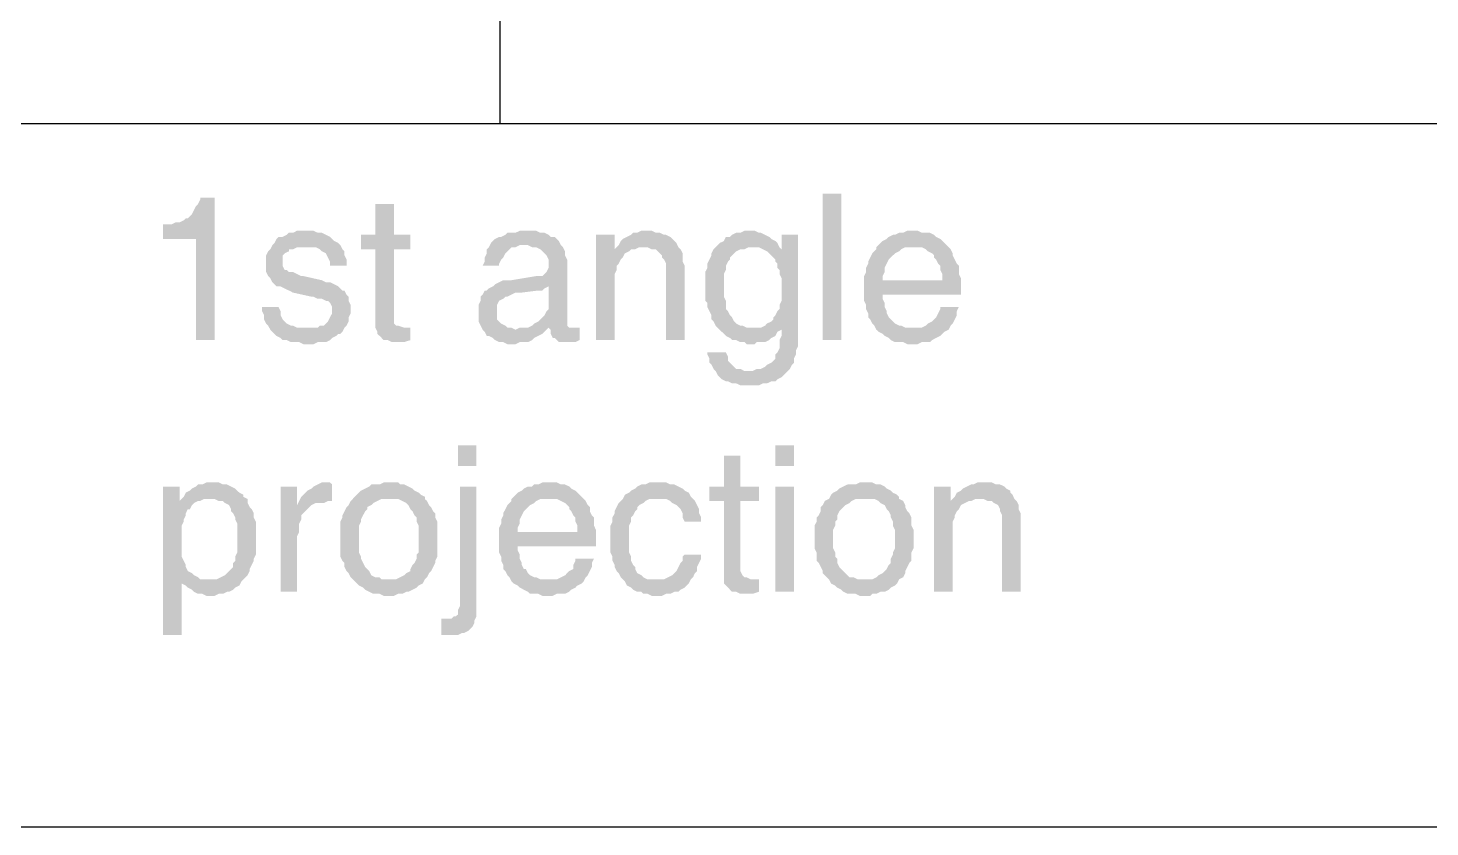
# Model space of a CAD drawing. Header units: inches. Extents: x 3613 to 8393, y -2205 to -794.
# Drawn here: x 3930.39 to 3961.08, y -1845.49 to -1828.02 of the extents above; entities that cross this region are included whole.
import ezdxf

# ---------------------------------------------------------------- set-up
doc = ezdxf.new("R2010")
doc.units = ezdxf.units.IN
doc.header["$MEASUREMENT"] = 0

msp = doc.modelspace()

# ---------------------------------------------------------------- hatches: boundary and pattern name
at = {"transparency": 33554559}
for points in [[(3934.472, -1831.729), (3934.156, -1831.729), (3934.156, -1831.775), (3934.111, -1831.865), (3934.066, -1831.91), (3934.021, -1832), (3933.976, -1832.09), (3933.93, -1832.136), (3933.885, -1832.181), (3933.84, -1832.181), (3933.795, -1832.226), (3933.705, -1832.271), (3933.614, -1832.271), (3933.524, -1832.316), (3933.344, -1832.316), (3933.344, -1832.632), (3934.066, -1832.632), (3934.066, -1834.844), (3934.472, -1834.844)], [(3938.398, -1831.865), (3937.992, -1831.865), (3937.992, -1832.542), (3937.676, -1832.542), (3937.676, -1832.858), (3937.992, -1832.858), (3937.992, -1834.573), (3938.037, -1834.663), (3938.037, -1834.708), (3938.083, -1834.753), (3938.128, -1834.798), (3938.173, -1834.844), (3938.263, -1834.844), (3938.353, -1834.889), (3938.624, -1834.889), (3938.76, -1834.844), (3938.76, -1834.573), (3938.624, -1834.573), (3938.489, -1834.528), (3938.444, -1834.528), (3938.398, -1834.482), (3938.398, -1832.858), (3938.76, -1832.858), (3938.76, -1832.542), (3938.398, -1832.542)], [(3947.786, -1834.844), (3947.786, -1831.639), (3948.192, -1831.639), (3948.192, -1834.844)], [(3936.458, -1832.452), (3936.277, -1832.452), (3936.187, -1832.497), (3936.097, -1832.497), (3936.052, -1832.542), (3935.961, -1832.587), (3935.871, -1832.587), (3935.826, -1832.632), (3935.781, -1832.722), (3935.736, -1832.767), (3935.691, -1832.858), (3935.645, -1832.903), (3935.6, -1832.993), (3935.6, -1833.354), (3935.645, -1833.444), (3935.691, -1833.49), (3935.736, -1833.58), (3935.781, -1833.625), (3935.826, -1833.67), (3935.916, -1833.67), (3936.006, -1833.715), (3936.097, -1833.76), (3936.187, -1833.805), (3936.593, -1833.896), (3936.638, -1833.896), (3936.729, -1833.941), (3936.819, -1833.941), (3936.909, -1833.986), (3936.954, -1833.986), (3936.999, -1834.031), (3937.045, -1834.121), (3937.045, -1834.257), (3936.999, -1834.347), (3936.954, -1834.437), (3936.909, -1834.482), (3936.864, -1834.528), (3936.774, -1834.528), (3936.729, -1834.573), (3936.503, -1834.573), (3935.691, -1834.618), (3935.736, -1834.663), (3935.781, -1834.708), (3935.826, -1834.753), (3935.916, -1834.798), (3935.961, -1834.844), (3936.052, -1834.844), (3936.142, -1834.889), (3936.322, -1834.889), (3936.413, -1834.934), (3936.638, -1834.934), (3936.729, -1834.889), (3936.909, -1834.889), (3936.999, -1834.844), (3937.045, -1834.798), (3937.135, -1834.753), (3937.18, -1834.708), (3937.225, -1834.708), (3937.27, -1834.663), (3937.315, -1834.573), (3937.36, -1834.528), (3937.406, -1834.437), (3937.406, -1834.347), (3937.451, -1834.257), (3937.451, -1834.167), (3937.451, -1834.076), (3937.406, -1833.986), (3937.406, -1833.896), (3937.36, -1833.851), (3937.315, -1833.76), (3937.27, -1833.76), (3937.225, -1833.715), (3937.18, -1833.67), (3937.09, -1833.625), (3936.999, -1833.58), (3936.909, -1833.58), (3936.819, -1833.535), (3936.413, -1833.444), (3936.368, -1833.444), (3936.277, -1833.399), (3936.187, -1833.354), (3936.097, -1833.354), (3936.052, -1833.309), (3936.006, -1833.309), (3935.961, -1833.219), (3935.961, -1832.993), (3936.006, -1832.948), (3936.097, -1832.903), (3936.097, -1832.858), (3936.187, -1832.858), (3936.277, -1832.813), (3936.458, -1832.813), (3937.225, -1832.767), (3937.18, -1832.722), (3937.09, -1832.677), (3937.045, -1832.632), (3936.999, -1832.587), (3936.909, -1832.542), (3936.819, -1832.497), (3936.729, -1832.497), (3936.638, -1832.452), (3936.548, -1832.452)], [(3941.332, -1832.452), (3941.152, -1832.452), (3941.061, -1832.497), (3940.881, -1832.497), (3940.836, -1832.542), (3940.745, -1832.587), (3940.7, -1832.587), (3940.61, -1832.632), (3940.565, -1832.677), (3940.52, -1832.722), (3940.475, -1832.813), (3940.429, -1832.858), (3940.429, -1832.948), (3940.384, -1833.038), (3940.384, -1833.129), (3940.339, -1833.219), (3940.7, -1833.219), (3940.7, -1833.174), (3940.745, -1833.083), (3940.79, -1833.038), (3940.836, -1832.948), (3940.881, -1832.903), (3940.926, -1832.858), (3940.971, -1832.813), (3941.061, -1832.813), (3941.152, -1832.767), (3942.054, -1832.767), (3942.009, -1832.677), (3941.964, -1832.632), (3941.919, -1832.587), (3941.829, -1832.587), (3941.783, -1832.542), (3941.693, -1832.497), (3941.603, -1832.497), (3941.513, -1832.452), (3941.422, -1832.452)], [(3943.95, -1832.452), (3943.814, -1832.452), (3943.724, -1832.497), (3943.634, -1832.497), (3943.589, -1832.542), (3943.498, -1832.587), (3943.408, -1832.632), (3943.363, -1832.677), (3943.318, -1832.767), (3943.228, -1832.858), (3943.544, -1832.903), (3943.589, -1832.858), (3943.679, -1832.858), (3943.769, -1832.813), (3944.627, -1832.813), (3944.582, -1832.722), (3944.536, -1832.677), (3944.491, -1832.632), (3944.446, -1832.587), (3944.356, -1832.542), (3944.311, -1832.542), (3944.221, -1832.497), (3944.13, -1832.497), (3944.04, -1832.452)], [(3946.206, -1832.452), (3946.071, -1832.452), (3945.981, -1832.497), (3945.89, -1832.497), (3945.8, -1832.542), (3945.755, -1832.587), (3945.665, -1832.587), (3945.62, -1832.677), (3945.529, -1832.722), (3945.484, -1832.767), (3945.439, -1832.813), (3946.387, -1832.813), (3946.477, -1832.858), (3946.567, -1832.903), (3946.883, -1832.858), (3946.838, -1832.813), (3946.838, -1832.813), (3946.793, -1832.722), (3946.748, -1832.677), (3946.658, -1832.632), (3946.613, -1832.587), (3946.522, -1832.542), (3946.432, -1832.497), (3946.387, -1832.497), (3946.297, -1832.452)], [(3949.772, -1832.452), (3949.636, -1832.452), (3949.546, -1832.497), (3949.456, -1832.497), (3949.366, -1832.542), (3949.32, -1832.542), (3949.23, -1832.587), (3949.185, -1832.632), (3949.095, -1832.677), (3949.05, -1832.722), (3948.959, -1832.813), (3949.952, -1832.813), (3950.043, -1832.858), (3950.088, -1832.903), (3950.178, -1832.948), (3950.223, -1832.993), (3950.223, -1833.038), (3950.268, -1833.083), (3950.313, -1833.174), (3950.359, -1833.219), (3950.359, -1833.309), (3950.404, -1833.399), (3950.404, -1833.535), (3948.689, -1833.535), (3948.689, -1833.986), (3948.734, -1834.076), (3948.734, -1834.167), (3948.779, -1834.257), (3948.779, -1834.347), (3948.824, -1834.392), (3948.869, -1834.482), (3948.914, -1834.528), (3948.959, -1834.618), (3949.772, -1834.573), (3949.591, -1834.573), (3949.501, -1834.528), (3949.456, -1834.528), (3949.366, -1834.482), (3949.32, -1834.437), (3949.23, -1834.347), (3949.23, -1834.347), (3949.185, -1834.257), (3949.185, -1834.212), (3949.14, -1834.121), (3949.14, -1834.031), (3949.095, -1833.941), (3949.095, -1833.851), (3950.81, -1833.851), (3950.81, -1833.49), (3950.765, -1833.399), (3950.765, -1833.219), (3950.72, -1833.174), (3950.674, -1833.083), (3950.629, -1832.993), (3950.629, -1832.948), (3950.584, -1832.858), (3950.539, -1832.813), (3950.494, -1832.767), (3950.404, -1832.677), (3950.359, -1832.632), (3950.268, -1832.587), (3950.223, -1832.542), (3950.133, -1832.497), (3949.952, -1832.497), (3949.862, -1832.452)], [(3937.225, -1832.767), (3936.458, -1832.813), (3936.683, -1832.813), (3936.774, -1832.858), (3936.819, -1832.903), (3936.819, -1832.903), (3936.909, -1832.948), (3936.954, -1833.038), (3936.999, -1833.129), (3936.999, -1833.219), (3937.36, -1833.219), (3937.36, -1833.083), (3937.315, -1832.993), (3937.315, -1832.903), (3937.27, -1832.858)], [(3942.054, -1832.767), (3941.242, -1832.767), (3941.332, -1832.767), (3941.422, -1832.813), (3941.513, -1832.813), (3941.603, -1832.858), (3941.648, -1832.903), (3941.693, -1832.948), (3941.738, -1832.993), (3941.783, -1833.083), (3941.783, -1833.264), (3941.738, -1833.354), (3941.693, -1833.399), (3941.648, -1833.444), (3941.513, -1833.444), (3940.971, -1833.535), (3940.79, -1833.535), (3940.7, -1833.58), (3940.61, -1833.625), (3940.565, -1833.67), (3941.783, -1833.67), (3941.783, -1834.076), (3941.783, -1834.167), (3941.738, -1834.212), (3941.693, -1834.302), (3941.648, -1834.347), (3941.558, -1834.437), (3941.558, -1834.437), (3941.467, -1834.482), (3941.422, -1834.528), (3941.332, -1834.573), (3941.152, -1834.573), (3941.061, -1834.618), (3940.339, -1834.618), (3940.384, -1834.663), (3940.429, -1834.753), (3940.475, -1834.753), (3940.565, -1834.798), (3940.61, -1834.844), (3940.7, -1834.889), (3940.79, -1834.889), (3940.881, -1834.934), (3941.061, -1834.934), (3941.152, -1834.889), (3941.332, -1834.889), (3941.422, -1834.844), (3941.467, -1834.798), (3941.558, -1834.753), (3941.648, -1834.708), (3941.693, -1834.663), (3941.738, -1834.618), (3941.783, -1834.573), (3942.235, -1834.573), (3942.19, -1834.528), (3942.19, -1833.083), (3942.144, -1832.993), (3942.144, -1832.903), (3942.099, -1832.813)], [(3943.228, -1832.542), (3942.821, -1832.542), (3942.821, -1834.844), (3943.228, -1834.844), (3943.228, -1833.625), (3943.228, -1833.399), (3943.273, -1833.309), (3943.273, -1833.219), (3943.318, -1833.174), (3943.363, -1833.083), (3943.408, -1833.038), (3943.408, -1833.038), (3943.453, -1832.948), (3943.544, -1832.903), (3943.228, -1832.858)], [(3947.244, -1832.542), (3946.883, -1832.542), (3946.883, -1832.858), (3946.567, -1832.903), (3946.613, -1832.948), (3946.658, -1832.993), (3946.748, -1833.083), (3946.748, -1833.129), (3946.793, -1833.174), (3946.793, -1833.264), (3946.838, -1833.309), (3946.838, -1833.399), (3946.883, -1833.49), (3946.883, -1833.986), (3946.838, -1834.076), (3946.838, -1834.167), (3946.793, -1834.212), (3946.748, -1834.302), (3946.703, -1834.347), (3946.703, -1834.392), (3946.658, -1834.437), (3946.567, -1834.482), (3946.522, -1834.528), (3946.432, -1834.573), (3946.251, -1834.573), (3946.883, -1834.618), (3946.883, -1834.753), (3946.838, -1834.844), (3946.838, -1835.024), (3946.793, -1835.114), (3946.748, -1835.159), (3946.748, -1835.25), (3946.703, -1835.295), (3946.658, -1835.34), (3946.567, -1835.385), (3946.522, -1835.43), (3946.432, -1835.475), (3946.342, -1835.475), (3946.251, -1835.521), (3946.161, -1835.521), (3947.019, -1835.521), (3947.064, -1835.475), (3947.109, -1835.385), (3947.154, -1835.34), (3947.154, -1835.25), (3947.199, -1835.159), (3947.199, -1835.069), (3947.244, -1834.979), (3947.244, -1834.708)], [(3944.627, -1832.813), (3943.859, -1832.813), (3943.95, -1832.813), (3944.04, -1832.858), (3944.13, -1832.858), (3944.175, -1832.903), (3944.221, -1832.948), (3944.266, -1832.993), (3944.266, -1833.038), (3944.311, -1833.083), (3944.356, -1833.174), (3944.356, -1834.844), (3944.762, -1834.844), (3944.762, -1833.219), (3944.717, -1833.129), (3944.717, -1832.948), (3944.672, -1832.858)], [(3945.439, -1832.813), (3945.394, -1832.858), (3945.349, -1832.948), (3945.349, -1832.993), (3945.304, -1833.083), (3945.259, -1833.174), (3945.259, -1833.264), (3945.213, -1833.354), (3945.213, -1833.986), (3945.259, -1834.031), (3945.259, -1834.121), (3945.304, -1834.212), (3945.349, -1834.302), (3945.349, -1834.392), (3945.394, -1834.437), (3945.439, -1834.528), (3945.484, -1834.573), (3945.529, -1834.618), (3945.62, -1834.708), (3945.665, -1834.753), (3945.755, -1834.798), (3945.8, -1834.844), (3945.89, -1834.844), (3945.981, -1834.889), (3946.071, -1834.889), (3946.116, -1834.934), (3946.297, -1834.934), (3946.342, -1834.889), (3946.522, -1834.889), (3946.613, -1834.844), (3946.658, -1834.798), (3946.748, -1834.753), (3946.793, -1834.663), (3946.883, -1834.618), (3946.883, -1834.618), (3946.251, -1834.573), (3946.116, -1834.573), (3946.026, -1834.528), (3945.981, -1834.528), (3945.89, -1834.482), (3945.845, -1834.437), (3945.8, -1834.347), (3945.755, -1834.302), (3945.71, -1834.212), (3945.665, -1834.167), (3945.665, -1833.986), (3945.62, -1833.896), (3945.62, -1833.399), (3945.665, -1833.309), (3945.665, -1833.219), (3945.71, -1833.129), (3945.755, -1833.083), (3945.755, -1833.038), (3945.8, -1832.993), (3945.845, -1832.948), (3945.89, -1832.903), (3945.981, -1832.858), (3946.071, -1832.858), (3946.161, -1832.813), (3946.251, -1832.813)], [(3948.959, -1832.813), (3948.959, -1832.858), (3948.914, -1832.903), (3948.869, -1832.948), (3948.824, -1833.038), (3948.779, -1833.129), (3948.779, -1833.174), (3948.734, -1833.264), (3948.734, -1833.354), (3948.689, -1833.444), (3948.689, -1833.535), (3949.095, -1833.535), (3949.095, -1833.444), (3949.14, -1833.354), (3949.14, -1833.264), (3949.185, -1833.174), (3949.23, -1833.083), (3949.275, -1833.038), (3949.32, -1832.993), (3949.366, -1832.948), (3949.456, -1832.903), (3949.501, -1832.858), (3949.591, -1832.813), (3949.772, -1832.813)], [(3940.565, -1833.67), (3940.475, -1833.715), (3940.429, -1833.76), (3940.384, -1833.76), (3940.339, -1833.851), (3940.294, -1833.896), (3940.294, -1833.986), (3940.249, -1834.076), (3940.249, -1834.257), (3940.249, -1834.437), (3940.294, -1834.528), (3940.339, -1834.618), (3941.061, -1834.618), (3940.971, -1834.573), (3940.881, -1834.573), (3940.836, -1834.528), (3940.745, -1834.482), (3940.7, -1834.437), (3940.655, -1834.392), (3940.655, -1834.076), (3940.7, -1833.986), (3940.79, -1833.941), (3940.836, -1833.896), (3940.881, -1833.896), (3940.971, -1833.851), (3941.061, -1833.805), (3941.197, -1833.805), (3941.558, -1833.76), (3941.648, -1833.76), (3941.693, -1833.715), (3941.783, -1833.67)], [(3935.871, -1834.121), (3935.51, -1834.121), (3935.51, -1834.212), (3935.555, -1834.302), (3935.555, -1834.392), (3935.6, -1834.482), (3935.645, -1834.528), (3935.691, -1834.618), (3936.503, -1834.573), (3936.277, -1834.573), (3936.187, -1834.528), (3936.142, -1834.528), (3936.052, -1834.482), (3936.006, -1834.437), (3935.961, -1834.392), (3935.916, -1834.302), (3935.916, -1834.212)], [(3950.765, -1834.121), (3950.359, -1834.121), (3950.359, -1834.167), (3950.313, -1834.257), (3950.268, -1834.347), (3950.223, -1834.392), (3950.178, -1834.437), (3950.088, -1834.482), (3950.043, -1834.528), (3949.952, -1834.573), (3949.772, -1834.573), (3948.959, -1834.618), (3948.959, -1834.618), (3949.005, -1834.663), (3949.095, -1834.708), (3949.14, -1834.753), (3949.23, -1834.798), (3949.275, -1834.844), (3949.366, -1834.889), (3949.546, -1834.889), (3949.636, -1834.934), (3949.862, -1834.934), (3949.952, -1834.889), (3950.133, -1834.889), (3950.178, -1834.844), (3950.268, -1834.798), (3950.359, -1834.753), (3950.404, -1834.708), (3950.449, -1834.663), (3950.539, -1834.618), (3950.584, -1834.528), (3950.629, -1834.482), (3950.674, -1834.392), (3950.72, -1834.302), (3950.72, -1834.212)], [(3942.235, -1834.573), (3941.783, -1834.573), (3941.829, -1834.618), (3942.325, -1834.573), (3942.28, -1834.573)], [(3942.46, -1834.573), (3942.325, -1834.573), (3941.829, -1834.618), (3941.829, -1834.708), (3941.874, -1834.798), (3941.919, -1834.798), (3941.964, -1834.844), (3942.009, -1834.889), (3942.37, -1834.889), (3942.46, -1834.844)], [(3945.665, -1835.114), (3945.259, -1835.114), (3945.259, -1835.159), (3945.304, -1835.25), (3945.304, -1835.34), (3945.349, -1835.385), (3945.394, -1835.475), (3945.439, -1835.521), (3945.484, -1835.611), (3945.529, -1835.656), (3945.574, -1835.701), (3945.665, -1835.746), (3945.71, -1835.746), (3945.8, -1835.791), (3945.89, -1835.791), (3945.981, -1835.836), (3946.387, -1835.836), (3946.477, -1835.791), (3946.567, -1835.791), (3946.658, -1835.746), (3946.748, -1835.746), (3946.793, -1835.701), (3946.883, -1835.656), (3946.928, -1835.611), (3946.974, -1835.566), (3947.019, -1835.521), (3946.071, -1835.521), (3945.981, -1835.475), (3945.89, -1835.475), (3945.845, -1835.43), (3945.8, -1835.385), (3945.71, -1835.295), (3945.71, -1835.205)], [(3940.204, -1837.597), (3940.204, -1837.145), (3939.798, -1837.145), (3939.798, -1837.597)], [(3945.981, -1837.371), (3945.62, -1837.371), (3945.62, -1838.048), (3945.304, -1838.048), (3945.304, -1838.364), (3945.62, -1838.364), (3945.62, -1840.169), (3945.665, -1840.214), (3945.71, -1840.259), (3945.755, -1840.305), (3945.8, -1840.35), (3945.89, -1840.35), (3945.981, -1840.395), (3946.251, -1840.395), (3946.387, -1840.35), (3946.387, -1840.079), (3946.206, -1840.079), (3946.116, -1840.034), (3946.071, -1840.034), (3946.026, -1839.989), (3945.981, -1839.898), (3945.981, -1838.364), (3946.387, -1838.364), (3946.387, -1838.048), (3945.981, -1838.048)], [(3947.154, -1837.597), (3947.154, -1837.145), (3946.748, -1837.145), (3946.748, -1837.597)], [(3934.382, -1837.958), (3934.291, -1837.958), (3934.201, -1838.003), (3934.111, -1838.003), (3934.066, -1838.048), (3933.976, -1838.093), (3933.93, -1838.138), (3933.84, -1838.183), (3933.795, -1838.274), (3933.75, -1838.319), (3933.705, -1838.364), (3934.156, -1838.364), (3934.246, -1838.319), (3934.337, -1838.319), (3935.104, -1838.274), (3935.104, -1838.228), (3935.014, -1838.183), (3934.968, -1838.138), (3934.923, -1838.093), (3934.833, -1838.048), (3934.743, -1838.003), (3934.653, -1838.003), (3934.562, -1837.958), (3934.472, -1837.958)], [(3936.909, -1837.958), (3936.819, -1837.958), (3936.729, -1838.003), (3936.638, -1838.048), (3936.593, -1838.093), (3936.503, -1838.138), (3936.458, -1838.183), (3936.368, -1838.274), (3936.368, -1838.274), (3936.322, -1838.364), (3937.045, -1838.364), (3937.045, -1838.003), (3936.999, -1837.958)], [(3938.263, -1837.958), (3938.173, -1837.958), (3938.083, -1838.003), (3937.902, -1838.003), (3937.857, -1838.048), (3937.767, -1838.093), (3937.676, -1838.138), (3937.631, -1838.183), (3937.586, -1838.228), (3937.496, -1838.319), (3937.496, -1838.319), (3937.451, -1838.364), (3937.406, -1838.454), (3937.36, -1838.499), (3937.315, -1838.589), (3937.27, -1838.68), (3937.27, -1838.725), (3937.225, -1838.815), (3937.225, -1839.582), (3937.27, -1839.673), (3937.315, -1839.718), (3937.315, -1839.808), (3937.36, -1839.898), (3937.406, -1839.943), (3937.451, -1840.034), (3937.496, -1840.079), (3938.263, -1840.079), (3938.128, -1840.079), (3938.083, -1840.034), (3937.992, -1840.034), (3937.902, -1839.989), (3937.857, -1839.898), (3937.812, -1839.853), (3937.767, -1839.808), (3937.721, -1839.718), (3937.676, -1839.628), (3937.676, -1839.582), (3937.631, -1839.492), (3937.631, -1838.905), (3937.676, -1838.815), (3937.676, -1838.77), (3937.721, -1838.68), (3937.767, -1838.589), (3937.812, -1838.544), (3937.812, -1838.499), (3937.902, -1838.454), (3937.947, -1838.409), (3938.037, -1838.364), (3938.128, -1838.319), (3938.263, -1838.319), (3939.075, -1838.274), (3938.985, -1838.228), (3938.94, -1838.183), (3938.85, -1838.138), (3938.805, -1838.093), (3938.714, -1838.048), (3938.624, -1838.003), (3938.534, -1838.003), (3938.489, -1837.958), (3938.398, -1837.958)], [(3941.783, -1837.958), (3941.648, -1837.958), (3941.558, -1838.003), (3941.467, -1838.003), (3941.422, -1838.048), (3941.332, -1838.048), (3941.242, -1838.093), (3941.197, -1838.138), (3941.106, -1838.183), (3941.061, -1838.228), (3940.971, -1838.319), (3941.964, -1838.319), (3942.054, -1838.364), (3942.144, -1838.409), (3942.19, -1838.454), (3942.235, -1838.499), (3942.235, -1838.544), (3942.28, -1838.589), (3942.325, -1838.68), (3942.37, -1838.725), (3942.37, -1838.815), (3942.415, -1838.905), (3942.415, -1839.041), (3940.7, -1839.041), (3940.7, -1839.492), (3940.745, -1839.582), (3940.745, -1839.673), (3940.79, -1839.763), (3940.79, -1839.853), (3940.836, -1839.898), (3940.881, -1839.989), (3940.926, -1840.034), (3940.971, -1840.124), (3941.783, -1840.079), (3941.603, -1840.079), (3941.513, -1840.034), (3941.467, -1840.034), (3941.377, -1839.989), (3941.332, -1839.943), (3941.287, -1839.853), (3941.242, -1839.853), (3941.197, -1839.763), (3941.197, -1839.718), (3941.152, -1839.628), (3941.152, -1839.537), (3941.106, -1839.447), (3941.106, -1839.357), (3942.821, -1839.357), (3942.821, -1838.996), (3942.776, -1838.905), (3942.776, -1838.725), (3942.731, -1838.68), (3942.686, -1838.589), (3942.686, -1838.499), (3942.641, -1838.454), (3942.596, -1838.364), (3942.551, -1838.319), (3942.506, -1838.274), (3942.415, -1838.183), (3942.37, -1838.138), (3942.28, -1838.093), (3942.235, -1838.048), (3942.144, -1838.003), (3942.054, -1838.003), (3941.964, -1837.958), (3941.874, -1837.958)], [(3944.175, -1837.958), (3943.995, -1837.958), (3943.905, -1838.003), (3943.814, -1838.003), (3943.724, -1838.048), (3943.679, -1838.093), (3943.589, -1838.138), (3943.544, -1838.183), (3943.453, -1838.228), (3943.408, -1838.319), (3944.356, -1838.319), (3944.446, -1838.364), (3944.491, -1838.409), (3944.582, -1838.454), (3944.627, -1838.499), (3944.672, -1838.544), (3944.717, -1838.635), (3944.717, -1838.725), (3944.762, -1838.815), (3945.123, -1838.815), (3945.123, -1838.725), (3945.078, -1838.635), (3945.078, -1838.544), (3945.033, -1838.454), (3944.988, -1838.364), (3944.943, -1838.319), (3944.898, -1838.274), (3944.852, -1838.183), (3944.852, -1838.183), (3944.762, -1838.138), (3944.717, -1838.093), (3944.627, -1838.048), (3944.536, -1838.003), (3944.446, -1838.003), (3944.356, -1837.958), (3944.266, -1837.958)], [(3948.689, -1837.958), (3948.598, -1837.958), (3948.508, -1838.003), (3948.328, -1838.003), (3948.237, -1838.048), (3948.147, -1838.093), (3948.102, -1838.138), (3948.012, -1838.183), (3947.967, -1838.228), (3947.921, -1838.319), (3947.921, -1838.319), (3947.831, -1838.364), (3947.786, -1838.454), (3947.741, -1838.499), (3947.741, -1838.589), (3947.696, -1838.68), (3947.651, -1838.725), (3947.651, -1838.815), (3947.605, -1838.905), (3947.605, -1839.402), (3947.651, -1839.492), (3947.651, -1839.673), (3947.696, -1839.718), (3947.741, -1839.808), (3947.786, -1839.898), (3947.786, -1839.943), (3947.876, -1840.034), (3947.921, -1840.079), (3948.689, -1840.079), (3948.553, -1840.079), (3948.463, -1840.034), (3948.373, -1840.034), (3948.328, -1839.989), (3948.237, -1839.898), (3948.192, -1839.853), (3948.147, -1839.808), (3948.102, -1839.718), (3948.102, -1839.628), (3948.057, -1839.582), (3948.057, -1839.492), (3948.012, -1839.402), (3948.012, -1838.996), (3948.057, -1838.905), (3948.057, -1838.815), (3948.102, -1838.77), (3948.102, -1838.68), (3948.147, -1838.589), (3948.192, -1838.544), (3948.237, -1838.499), (3948.282, -1838.454), (3948.373, -1838.409), (3948.418, -1838.364), (3948.508, -1838.319), (3948.689, -1838.319), (3949.456, -1838.274), (3949.411, -1838.228), (3949.32, -1838.183), (3949.275, -1838.138), (3949.185, -1838.093), (3949.14, -1838.048), (3949.05, -1838.003), (3948.959, -1838.003), (3948.869, -1837.958), (3948.779, -1837.958)], [(3951.306, -1837.958), (3951.171, -1837.958), (3951.081, -1838.003), (3951.035, -1838.003), (3950.945, -1838.048), (3950.855, -1838.093), (3950.81, -1838.138), (3950.72, -1838.183), (3950.674, -1838.274), (3950.584, -1838.364), (3950.9, -1838.409), (3950.99, -1838.364), (3951.035, -1838.364), (3951.126, -1838.319), (3951.983, -1838.319), (3951.938, -1838.228), (3951.893, -1838.183), (3951.893, -1838.138), (3951.803, -1838.093), (3951.758, -1838.048), (3951.667, -1838.003), (3951.577, -1838.003), (3951.487, -1837.958), (3951.397, -1837.958)], [(3933.705, -1838.048), (3933.344, -1838.048), (3933.344, -1841.297), (3933.75, -1841.297), (3933.75, -1840.124), (3934.337, -1840.079), (3934.156, -1840.079), (3934.111, -1840.034), (3934.021, -1839.989), (3933.976, -1839.943), (3933.885, -1839.898), (3933.84, -1839.808), (3933.84, -1839.763), (3933.795, -1839.673), (3933.75, -1839.582), (3933.75, -1838.905), (3933.795, -1838.815), (3933.795, -1838.77), (3933.84, -1838.68), (3933.84, -1838.635), (3933.885, -1838.544), (3933.93, -1838.544), (3933.976, -1838.454), (3934.021, -1838.409), (3934.111, -1838.364), (3933.705, -1838.364)], [(3935.104, -1838.274), (3934.337, -1838.319), (3934.472, -1838.319), (3934.562, -1838.364), (3934.653, -1838.364), (3934.698, -1838.409), (3934.788, -1838.454), (3934.833, -1838.544), (3934.833, -1838.589), (3934.878, -1838.635), (3934.923, -1838.725), (3934.923, -1838.77), (3934.968, -1838.86), (3934.968, -1839.176), (3934.968, -1839.492), (3934.923, -1839.582), (3934.923, -1839.673), (3934.878, -1839.718), (3934.878, -1839.808), (3934.833, -1839.853), (3934.788, -1839.898), (3934.743, -1839.943), (3934.698, -1839.989), (3934.607, -1840.034), (3934.517, -1840.079), (3934.337, -1840.079), (3933.75, -1840.124), (3933.75, -1840.169), (3933.84, -1840.214), (3933.885, -1840.259), (3933.976, -1840.305), (3934.021, -1840.35), (3934.111, -1840.395), (3934.201, -1840.395), (3934.291, -1840.44), (3934.472, -1840.44), (3934.562, -1840.395), (3934.653, -1840.395), (3934.743, -1840.35), (3934.788, -1840.35), (3934.878, -1840.305), (3934.923, -1840.259), (3935.014, -1840.214), (3935.059, -1840.124), (3935.104, -1840.079), (3935.149, -1840.034), (3935.194, -1839.989), (3935.239, -1839.898), (3935.239, -1839.853), (3935.284, -1839.763), (3935.329, -1839.673), (3935.329, -1839.628), (3935.375, -1839.537), (3935.375, -1838.815), (3935.329, -1838.725), (3935.329, -1838.635), (3935.284, -1838.544), (3935.239, -1838.499), (3935.194, -1838.409), (3935.194, -1838.319)], [(3936.277, -1838.048), (3935.916, -1838.048), (3935.916, -1840.35), (3936.277, -1840.35), (3936.277, -1839.131), (3936.322, -1839.041), (3936.322, -1838.86), (3936.368, -1838.77), (3936.368, -1838.68), (3936.413, -1838.635), (3936.458, -1838.589), (3936.503, -1838.544), (3936.548, -1838.499), (3936.593, -1838.454), (3936.277, -1838.454)], [(3939.075, -1838.274), (3938.263, -1838.319), (3938.489, -1838.319), (3938.579, -1838.364), (3938.669, -1838.409), (3938.714, -1838.454), (3938.76, -1838.544), (3938.805, -1838.589), (3938.85, -1838.68), (3938.895, -1838.725), (3938.895, -1838.815), (3938.94, -1838.905), (3938.94, -1839.492), (3938.895, -1839.537), (3938.895, -1839.628), (3938.85, -1839.718), (3938.805, -1839.763), (3938.76, -1839.853), (3938.76, -1839.898), (3938.669, -1839.943), (3938.624, -1839.989), (3938.534, -1840.034), (3938.444, -1840.079), (3937.496, -1840.079), (3937.586, -1840.169), (3937.631, -1840.214), (3937.721, -1840.259), (3937.767, -1840.305), (3937.857, -1840.35), (3937.947, -1840.395), (3938.083, -1840.395), (3938.173, -1840.44), (3938.398, -1840.44), (3938.489, -1840.395), (3938.579, -1840.395), (3938.669, -1840.35), (3938.714, -1840.35), (3938.805, -1840.305), (3938.895, -1840.259), (3938.94, -1840.214), (3939.03, -1840.169), (3939.075, -1840.079), (3939.075, -1840.079), (3939.121, -1840.034), (3939.166, -1839.943), (3939.211, -1839.898), (3939.256, -1839.808), (3939.301, -1839.718), (3939.301, -1839.673), (3939.346, -1839.582), (3939.346, -1839.176), (3939.346, -1838.815), (3939.301, -1838.725), (3939.301, -1838.635), (3939.256, -1838.589), (3939.211, -1838.499), (3939.166, -1838.454), (3939.121, -1838.364), (3939.075, -1838.319)], [(3940.204, -1838.048), (3939.843, -1838.048), (3939.843, -1840.666), (3939.798, -1840.756), (3939.798, -1840.846), (3939.752, -1840.891), (3939.707, -1840.891), (3939.662, -1840.936), (3939.437, -1840.936), (3939.437, -1841.297), (3939.798, -1841.297), (3939.888, -1841.252), (3939.933, -1841.252), (3940.023, -1841.207), (3940.068, -1841.162), (3940.114, -1841.117), (3940.159, -1841.027), (3940.159, -1840.981), (3940.204, -1840.891), (3940.204, -1840.666)], [(3940.971, -1838.319), (3940.971, -1838.364), (3940.926, -1838.409), (3940.881, -1838.454), (3940.836, -1838.544), (3940.79, -1838.635), (3940.79, -1838.68), (3940.745, -1838.77), (3940.745, -1838.86), (3940.7, -1838.951), (3940.7, -1839.041), (3941.106, -1839.041), (3941.106, -1838.951), (3941.152, -1838.86), (3941.152, -1838.77), (3941.197, -1838.68), (3941.242, -1838.589), (3941.287, -1838.544), (3941.332, -1838.499), (3941.377, -1838.454), (3941.467, -1838.409), (3941.513, -1838.364), (3941.603, -1838.319), (3941.783, -1838.319)], [(3943.408, -1838.319), (3943.363, -1838.364), (3943.318, -1838.409), (3943.273, -1838.499), (3943.228, -1838.589), (3943.228, -1838.635), (3943.182, -1838.725), (3943.182, -1838.815), (3943.137, -1838.905), (3943.137, -1839.492), (3943.182, -1839.582), (3943.182, -1839.673), (3943.228, -1839.763), (3943.228, -1839.808), (3943.273, -1839.898), (3943.318, -1839.943), (3943.363, -1840.034), (3943.408, -1840.079), (3944.175, -1840.079), (3943.95, -1840.079), (3943.859, -1840.034), (3943.814, -1839.989), (3943.724, -1839.943), (3943.679, -1839.853), (3943.679, -1839.808), (3943.634, -1839.763), (3943.589, -1839.673), (3943.589, -1839.582), (3943.544, -1839.492), (3943.544, -1838.905), (3943.589, -1838.815), (3943.589, -1838.725), (3943.634, -1838.68), (3943.679, -1838.589), (3943.724, -1838.544), (3943.724, -1838.499), (3943.769, -1838.454), (3943.859, -1838.409), (3943.905, -1838.364), (3943.995, -1838.319), (3944.175, -1838.319)], [(3947.154, -1840.35), (3947.154, -1838.048), (3946.748, -1838.048), (3946.748, -1840.35)], [(3949.456, -1838.274), (3948.689, -1838.319), (3948.914, -1838.319), (3949.005, -1838.364), (3949.05, -1838.409), (3949.14, -1838.454), (3949.185, -1838.544), (3949.23, -1838.589), (3949.275, -1838.68), (3949.275, -1838.725), (3949.32, -1838.815), (3949.32, -1838.905), (3949.366, -1838.996), (3949.366, -1839.402), (3949.32, -1839.492), (3949.32, -1839.537), (3949.275, -1839.628), (3949.275, -1839.718), (3949.23, -1839.763), (3949.185, -1839.853), (3949.14, -1839.898), (3949.095, -1839.943), (3949.005, -1839.989), (3948.959, -1840.034), (3948.869, -1840.079), (3947.921, -1840.079), (3947.967, -1840.169), (3948.057, -1840.214), (3948.102, -1840.259), (3948.192, -1840.305), (3948.237, -1840.35), (3948.328, -1840.395), (3948.508, -1840.395), (3948.598, -1840.44), (3948.824, -1840.44), (3948.869, -1840.395), (3948.959, -1840.395), (3949.05, -1840.35), (3949.14, -1840.35), (3949.23, -1840.305), (3949.275, -1840.259), (3949.366, -1840.214), (3949.411, -1840.169), (3949.456, -1840.079), (3949.456, -1840.079), (3949.546, -1840.034), (3949.591, -1839.943), (3949.591, -1839.898), (3949.636, -1839.808), (3949.682, -1839.718), (3949.727, -1839.673), (3949.727, -1839.492), (3949.772, -1839.402), (3949.772, -1839.176), (3949.772, -1838.996), (3949.727, -1838.905), (3949.727, -1838.725), (3949.682, -1838.635), (3949.636, -1838.589), (3949.591, -1838.499), (3949.591, -1838.454), (3949.546, -1838.364), (3949.456, -1838.319)], [(3950.584, -1838.048), (3950.223, -1838.048), (3950.223, -1840.35), (3950.629, -1840.35), (3950.629, -1839.131), (3950.629, -1838.815), (3950.674, -1838.725), (3950.674, -1838.68), (3950.72, -1838.589), (3950.765, -1838.544), (3950.765, -1838.544), (3950.81, -1838.454), (3950.9, -1838.409), (3950.584, -1838.364)], [(3951.983, -1838.319), (3951.216, -1838.319), (3951.306, -1838.319), (3951.397, -1838.364), (3951.487, -1838.364), (3951.532, -1838.409), (3951.622, -1838.454), (3951.622, -1838.454), (3951.667, -1838.544), (3951.667, -1838.589), (3951.712, -1838.68), (3951.712, -1840.35), (3952.119, -1840.35), (3952.119, -1838.635), (3952.074, -1838.544), (3952.074, -1838.454), (3952.028, -1838.364)], [(3936.322, -1838.364), (3936.277, -1838.454), (3936.593, -1838.454), (3936.683, -1838.409), (3936.864, -1838.409), (3936.954, -1838.364)], [(3945.123, -1839.537), (3944.762, -1839.537), (3944.717, -1839.582), (3944.717, -1839.673), (3944.672, -1839.718), (3944.627, -1839.808), (3944.582, -1839.898), (3944.536, -1839.943), (3944.491, -1839.989), (3944.401, -1840.034), (3944.311, -1840.079), (3943.408, -1840.079), (3943.453, -1840.124), (3943.498, -1840.214), (3943.589, -1840.259), (3943.634, -1840.305), (3943.724, -1840.35), (3943.814, -1840.35), (3943.859, -1840.395), (3943.95, -1840.395), (3944.04, -1840.44), (3944.266, -1840.44), (3944.356, -1840.395), (3944.446, -1840.395), (3944.536, -1840.35), (3944.627, -1840.35), (3944.672, -1840.305), (3944.762, -1840.259), (3944.807, -1840.214), (3944.852, -1840.169), (3944.898, -1840.079), (3944.943, -1840.034), (3944.988, -1839.943), (3945.033, -1839.898), (3945.033, -1839.808), (3945.078, -1839.718), (3945.123, -1839.628)], [(3942.776, -1839.628), (3942.37, -1839.628), (3942.37, -1839.673), (3942.325, -1839.763), (3942.325, -1839.853), (3942.235, -1839.898), (3942.19, -1839.943), (3942.144, -1839.989), (3942.054, -1840.034), (3941.964, -1840.079), (3941.783, -1840.079), (3940.971, -1840.124), (3940.971, -1840.124), (3941.016, -1840.169), (3941.106, -1840.214), (3941.152, -1840.259), (3941.242, -1840.305), (3941.332, -1840.35), (3941.377, -1840.395), (3941.558, -1840.395), (3941.648, -1840.44), (3941.874, -1840.44), (3941.964, -1840.395), (3942.144, -1840.395), (3942.235, -1840.35), (3942.28, -1840.305), (3942.37, -1840.259), (3942.415, -1840.214), (3942.506, -1840.169), (3942.551, -1840.124), (3942.596, -1840.034), (3942.641, -1839.989), (3942.686, -1839.898), (3942.731, -1839.808), (3942.731, -1839.718)]]:
    msp.add_hatch(color=256, dxfattribs=at).paths.add_polyline_path(points)

# ---------------------------------------------------------------- linework, layer by layer
msp.add_line((3940.719, -1574.144), (3940.719, -1830.105))
for points in [[(3632.745, -1830.105), (4029.183, -1830.105)], [(3632.745, -1845.495), (3981.816, -1845.495)]]:
    msp.add_lwpolyline(points)

doc.saveas('drawing.dxf')
